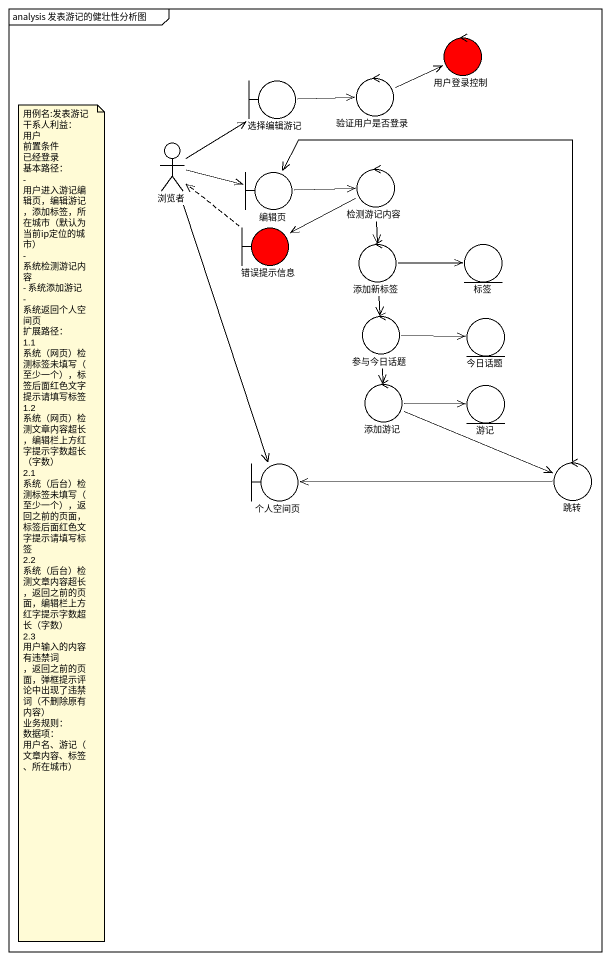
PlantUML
@startuml
mainframe analysis 发表游记的健壮性分析图
control 用户登录控制 #FF0000
control 验证用户是否登录
boundary 选择编辑游记
actor 浏览者
boundary 编辑页
control 检测游记内容
boundary 错误提示信息 #FF0000
control 添加新标签
entity 标签
control 参与今日话题
entity 今日话题
control 添加游记
entity 游记
boundary 个人空间页
control 跳转
验证用户是否登录 -right-> 用户登录控制
选择编辑游记 -right-> 验证用户是否登录
浏览者 -up-> 选择编辑游记
浏览者 -right-> 编辑页
浏览者 --> 个人空间页
编辑页 -right-> 检测游记内容
检测游记内容 -left-> 错误提示信息
检测游记内容 --> 添加新标签
错误提示信息 .up.> 浏览者
添加新标签 -right-> 标签
添加新标签 --> 参与今日话题
参与今日话题 -right-> 今日话题
参与今日话题 --> 添加游记
添加游记 -right-> 游记
添加游记 -right-> 跳转
跳转 -up-> 编辑页
跳转 -left-> 个人空间页
note as N1
  用例名:发表游记
  干系人利益：
  用户
  前置条件
  已经登录
  基本路径：
  - 用户进入游记编辑页，编辑游记，添加标签，所在城市（默认为当前ip定位的城市）
  - 系统检测游记内容
  - 系统添加游记
  - 系统返回个人空间页
  扩展路径：
  1.1 系统（网页）检测标签未填写（至少一个），标签后面红色文字提示请填写标签
  1.2 系统（网页）检测文章内容超长，编辑栏上方红字提示字数超长（字数）
  2.1 系统（后台）检测标签未填写（至少一个），返回之前的页面，标签后面红色文字提示请填写标签
  2.2 系统（后台）检测文章内容超长，返回之前的页面，编辑栏上方红字提示字数超长（字数）
  2.3 用户输入的内容有违禁词 ，返回之前的页面，弹框提示评论中出现了违禁词（不删除原有内容）
  业务规则：
  数据项：
  用户名、游记（文章内容、标签、所在城市）
end note
@enduml
